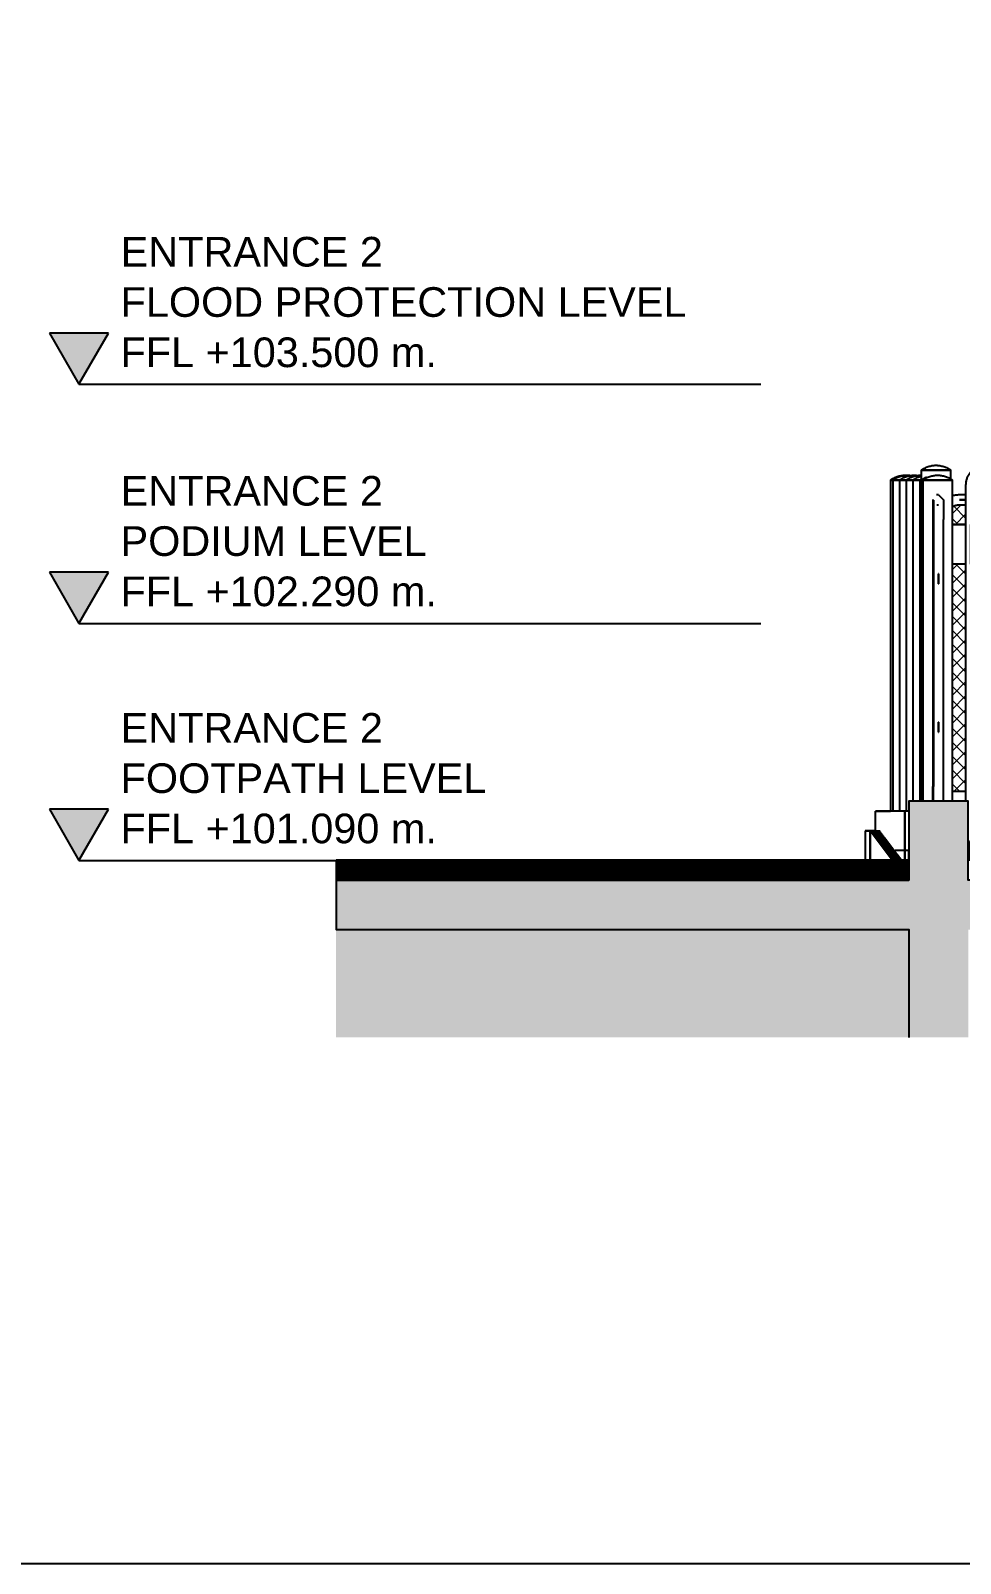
# Model space of a CAD drawing. Header units: millimetres. Extents: x -4391136 to -1798569, y -886572 to -291056.
# Drawn here: x -2413567 to -2408862, y -398298 to -390540 of the extents above; entities that cross this region are included whole.
import ezdxf

# ---------------------------------------------------------------- set-up
doc = ezdxf.new("R2010")
doc.units = ezdxf.units.MM
doc.set_wipeout_variables(frame=1)
for name, color, linetype in [('000 - 0_SYM_DWG_GRIDLINE_MAIN_COLOR_251', 7, 'Continuous'), ('000 - 0_SYM_DWG_LEVEL_MAIN_COLOR_2', 7, 'Continuous'), ('000 - 0_SYM_DWG_LEVEL_TEXT', 7, 'Continuous'), ('000 - CONCRETE_COL_CUT_COLOR_3', 7, 'Continuous'), ('000 - CONCRETE_COL_CUT_COLOR_5', 7, 'Continuous'), ('000 - CONCRETE_COL_HATCH_', 7, 'Continuous'), ('000 - CONCRETE_COL_WIPEOUT_', 7, 'Continuous'), ('000 - CONCRETE_EX_BUILDING_MAIN_COLOR_1', 7, 'Continuous'), ('_PP-Dim', 7, 'Continuous')]:
    doc.layers.add(name, color=color, linetype=linetype)
doc.styles.add('Arial_1', font='arial.ttf', dxfattribs={"height": 2000})

# ---------------------------------------------------------------- blocks, each defined once
blk = doc.blocks.new('*U2159')
at = {"layer": '000 - 0_SYM_DWG_LEVEL_MAIN_COLOR_2'}
blk.add_hatch(color=7, dxfattribs=at).paths.add_polyline_path([(-116.01, 5.18), (-119, 0), (-121.99, 5.18)])
at = {"color": 7}
blk.add_point((0, 0), dxfattribs=at)
at = {"layer": '000 - 0_SYM_DWG_GRIDLINE_MAIN_COLOR_251', "color": 7}
blk.add_lwpolyline([(-119, 0), (-59, 0), (-54.5, 0), (-50, 0)], dxfattribs=at)
at = {"layer": '000 - 0_SYM_DWG_LEVEL_MAIN_COLOR_2', "color": 7, "lineweight": 25}
for p, q in [((-116.01, 5.18), (-121.99, 5.18)), ((-121.99, 5.18), (-119, 0)), ((-119, 0), (-116.01, 5.18))]:
    blk.add_line(p, q, dxfattribs=at)
at = {"layer": '000 - 0_SYM_DWG_LEVEL_TEXT', "color": 7, "style": 'Arial_1'}
for tag, p in [('LV_NAME_1', (-114.78, 11.92)), ('LV_NAME_2', (-114.79, 6.83)), ('LV_NAME_3', (-114.8, 1.74))]:
    blk.add_attdef(tag, p, '', height=3, dxfattribs=at)
blk = doc.blocks.new('*U2158')
at = {"layer": '000 - 0_SYM_DWG_LEVEL_MAIN_COLOR_2'}
blk.add_hatch(color=7, dxfattribs=at).paths.add_polyline_path([(-116.01, 5.18), (-119, 0), (-121.99, 5.18)])
at = {"color": 7}
blk.add_point((0, 0), dxfattribs=at)
at = {"layer": '000 - 0_SYM_DWG_GRIDLINE_MAIN_COLOR_251', "color": 7}
blk.add_lwpolyline([(-119, 0), (-59, 0), (-54.5, 0), (-50, 0)], dxfattribs=at)
at = {"layer": '000 - 0_SYM_DWG_LEVEL_MAIN_COLOR_2', "color": 7, "lineweight": 25}
for p, q in [((-116.01, 5.18), (-121.99, 5.18)), ((-121.99, 5.18), (-119, 0)), ((-119, 0), (-116.01, 5.18))]:
    blk.add_line(p, q, dxfattribs=at)
at = {"layer": '000 - 0_SYM_DWG_LEVEL_TEXT', "color": 7, "style": 'Arial_1'}
for tag, p in [('LV_NAME_1', (-114.78, 11.92)), ('LV_NAME_2', (-114.79, 6.83)), ('LV_NAME_3', (-114.8, 1.74))]:
    blk.add_attdef(tag, p, '', height=3, dxfattribs=at)
blk = doc.blocks.new('W-1-PP17-ENT2_REV00_20260527-083622_ELEVATION_3_DIMS')
at = {"color": 7, "xscale": 50, "yscale": 50, "zscale": 50}
for name, p, values in [('*U2159', (0, 103500), {'LV_NAME_1': 'ENTRANCE 2', 'LV_NAME_2': 'FLOOD PROTECTION LEVEL', 'LV_NAME_3': 'FFL +103.500 m.'}), ('*U2158', (0, 102290), {'LV_NAME_1': 'ENTRANCE 2', 'LV_NAME_2': 'PODIUM LEVEL', 'LV_NAME_3': 'FFL +102.290 m.'}), ('*U2159', (0, 101090), {'LV_NAME_1': 'ENTRANCE 2', 'LV_NAME_2': 'FOOTPATH LEVEL', 'LV_NAME_3': 'FFL +101.090 m.'})]:
    blk.add_blockref(name, p, dxfattribs=at).add_auto_attribs(values)
blk = doc.blocks.new('DPA_CP_Fence Type D - Fence Post Left w MRTA Logo-V78-ENTRANCE 2 - ENLARGE ELEVATION 3')
at = {"layer": '000 - CONCRETE_EX_BUILDING_MAIN_COLOR_1', "lineweight": 9}
h = blk.add_hatch(dxfattribs=at)
h.set_pattern_fill('FP_8', style=0, pattern_type=2)
h.set_pattern_definition([(45, (-2739911.39, 101340), (-35.3553, 35.3553), []), (135, (-2739911.39, 101340), (-35.3553, -35.3553), [])])
h.paths.add_polyline_path([(-2740112.8, 101389.9), (-2740092.7, 101389.9), (-2740092.7, 101990), (-2740042.7, 101990), (-2740042.7, 102290), (-2740142.8, 102290), (-2740142.8, 102890.1), (-2740180.3, 102890.1), (-2740180.3, 101389.9)])
h.paths.add_polyline_path([(-2741650.1, 101440), (-2741605.3, 101440), (-2741605.3, 102590), (-2741671.8, 102590), (-2741671.8, 101440)])
h.paths.add_polyline_path([(-2740405.3, 101440), (-2740330.3, 101440), (-2740330.3, 102590), (-2740405.3, 102590), (-2740405.3, 101480.7)])
h.paths.add_polyline_path([(-2741671.8, 102790), (-2741605.3, 102790), (-2741605.3, 102890.1), (-2741636.4, 102890.1), (-2741658.3, 102886.6), (-2741671.8, 102880.9), (-2741671.8, 102813.1)])
h.paths.add_polyline_path([(-2740330.3, 102790), (-2740330.3, 102890.1), (-2740405.3, 102890.1), (-2740405.3, 102790)])
at = {"layer": '000 - CONCRETE_EX_BUILDING_MAIN_COLOR_1', "color": 7}
for p, q in [((-2741605.3, 102940), (-2741636.4, 102940)), ((-2741636.4, 102915), (-2741605.3, 102915)), ((-2741605.3, 102915), (-2741636.4, 102915)), ((-2741636.4, 102890), (-2741605.3, 102890)), ((-2740330.3, 102940), (-2740405.4, 102940)), ((-2740405.4, 102915), (-2740330.3, 102915)), ((-2740330.3, 102915), (-2740405.4, 102915)), ((-2740405.4, 102890), (-2740330.3, 102890)), ((-2740142.8, 102940), (-2740180.3, 102940)), ((-2740180.3, 102915), (-2740142.8, 102915)), ((-2740142.8, 102915), (-2740180.3, 102915)), ((-2740180.3, 102890), (-2740142.8, 102890)), ((-2740092.7, 101390), (-2740180.3, 101390)), ((-2740092.7, 101365), (-2740180.3, 101365)), ((-2740180.3, 101365), (-2740092.7, 101365)), ((-2740180.3, 101340), (-2740082.7, 101340))]:
    blk.add_line(p, q, dxfattribs=at)
at = {"layer": '000 - CONCRETE_EX_BUILDING_MAIN_COLOR_1', "color": 7, "flags": 128}
for points in [[(-2741636.4, 102940), (-2741641.4, 102939.9), (-2741646.4, 102939.6), (-2741651.4, 102939.1), (-2741656.3, 102938.4), (-2741661.2, 102937.5), (-2741666.1, 102936.4), (-2741670.9, 102935.1), (-2741671.8, 102934.9)], [(-2741671.7, 102881.1), (-2741669.1, 102882.5), (-2741666.3, 102883.8), (-2741663.6, 102884.9), (-2741660.7, 102885.9), (-2741657.9, 102886.9), (-2741655, 102887.7), (-2741652.1, 102888.3), (-2741649.1, 102888.9), (-2741646.2, 102889.4), (-2741643.2, 102889.7), (-2741640.2, 102889.9), (-2741637.2, 102890), (-2741636.4, 102890)]]:
    blk.add_lwpolyline(points, dxfattribs=at)
blk = doc.blocks.new('DPA_CP_Fence Type D - Fence Post Left w MRTA Logo-V82-ENTRANCE 2 - ENLARGE ELEVATION 3')
at = {"layer": '000 - CONCRETE_EX_BUILDING_MAIN_COLOR_1', "color": 7}
for p, q in [((-2741940.2, 103015), (-2741940.2, 101340)), ((-2741865.9, 103015), (-2741940.2, 103015)), ((-2741940.2, 103015), (-2741864.6, 103015)), ((-2741829.7, 103015), (-2741865.9, 103015)), ((-2741864.6, 103015), (-2741829.7, 103015))]:
    blk.add_line(p, q, dxfattribs=at)
at = {"layer": '000 - CONCRETE_EX_BUILDING_MAIN_COLOR_1', "color": 7, "flags": 128}
for points in [[(-2741940.2, 103015), (-2741936.2, 103017.9), (-2741932, 103020.7), (-2741927.7, 103023.3), (-2741923.3, 103025.7), (-2741918.9, 103027.9), (-2741914.3, 103030), (-2741909.7, 103031.8), (-2741905, 103033.5), (-2741900.2, 103035), (-2741895.4, 103036.3), (-2741890.5, 103037.4), (-2741885.6, 103038.3), (-2741880.6, 103039), (-2741875.6, 103039.6), (-2741870.7, 103039.9), (-2741865.7, 103040), (-2741865.2, 103040)], [(-2741865.2, 103040), (-2741860.2, 103039.9), (-2741855.2, 103039.6), (-2741850.3, 103039.1), (-2741847.8, 103038.8)]]:
    blk.add_lwpolyline(points, dxfattribs=at)
blk = doc.blocks.new('DPA_CP_Fence Type D - Fence Post Left w MRTA Logo-V83-ENTRANCE 2 - ENLARGE ELEVATION 3')
at = {"layer": '000 - CONCRETE_EX_BUILDING_MAIN_COLOR_1', "color": 7}
for p, q in [((-2741974.4, 103015), (-2741974.4, 101340)), ((-2741900, 103015), (-2741974.4, 103015)), ((-2741974.4, 103015), (-2741898.8, 103015)), ((-2741830.4, 103015), (-2741900, 103015)), ((-2741898.8, 103015), (-2741830.2, 103015))]:
    blk.add_line(p, q, dxfattribs=at)
at = {"layer": '000 - CONCRETE_EX_BUILDING_MAIN_COLOR_1', "color": 7, "flags": 128}
for points in [[(-2741974.4, 103015), (-2741970.3, 103017.9), (-2741966.2, 103020.7), (-2741961.9, 103023.3), (-2741957.5, 103025.7), (-2741953, 103027.9), (-2741948.5, 103030), (-2741943.8, 103031.8), (-2741939.1, 103033.5), (-2741934.4, 103035), (-2741929.5, 103036.3), (-2741924.7, 103037.4), (-2741919.8, 103038.3), (-2741914.8, 103039), (-2741909.8, 103039.6), (-2741904.8, 103039.9), (-2741899.8, 103040), (-2741899.4, 103040)], [(-2741899.4, 103040), (-2741894.4, 103039.9), (-2741889.4, 103039.6), (-2741884.4, 103039.1), (-2741882, 103038.8)]]:
    blk.add_lwpolyline(points, dxfattribs=at)
blk = doc.blocks.new('DPA_CP_Fence Type D - Fence Post Left w MRTA Logo-V84-ENTRANCE 2 - ENLARGE ELEVATION 3')
at = {"layer": '000 - CONCRETE_EX_BUILDING_MAIN_COLOR_1', "color": 7}
for p, q in [((-2741831, 103040), (-2741830.3, 103040)), ((-2741906, 103015), (-2741906, 101340)), ((-2741831.7, 103015), (-2741906, 103015)), ((-2741906, 103015), (-2741830.4, 103015)), ((-2741830.2, 103015), (-2741831.7, 103015))]:
    blk.add_line(p, q, dxfattribs=at)
at = {"layer": '000 - CONCRETE_EX_BUILDING_MAIN_COLOR_1', "color": 7, "flags": 128}
blk.add_lwpolyline([(-2741906, 103015), (-2741902, 103017.9), (-2741897.8, 103020.7), (-2741893.5, 103023.3), (-2741889.2, 103025.7), (-2741884.7, 103027.9), (-2741880.1, 103030), (-2741875.5, 103031.8), (-2741870.8, 103033.5), (-2741866, 103035), (-2741861.2, 103036.3), (-2741856.3, 103037.4), (-2741851.4, 103038.3), (-2741846.4, 103039), (-2741841.5, 103039.6), (-2741836.5, 103039.9), (-2741831.5, 103040), (-2741831, 103040)], dxfattribs=at)
blk = doc.blocks.new('DPA_CP_Fence Type D - Fence Post Left w MRTA Logo-V85-ENTRANCE 2 - ENLARGE ELEVATION 3')
at = {"layer": '000 - CONCRETE_EX_BUILDING_MAIN_COLOR_1', "color": 7}
for p, q in [((-2741871.9, 103015), (-2741871.9, 101390)), ((-2741850.7, 103015), (-2741871.9, 103015)), ((-2741871.9, 103015), (-2741830.8, 103015)), ((-2741830.7, 103015), (-2741850.3, 103015))]:
    blk.add_line(p, q, dxfattribs=at)
at = {"layer": '000 - CONCRETE_EX_BUILDING_MAIN_COLOR_1', "color": 7, "flags": 128}
blk.add_lwpolyline([(-2741871.9, 103015), (-2741867.8, 103017.9), (-2741863.6, 103020.7), (-2741859.4, 103023.3), (-2741855, 103025.7), (-2741850.5, 103027.9), (-2741845.9, 103030), (-2741841.3, 103031.8), (-2741836.6, 103033.5), (-2741831.8, 103035), (-2741830.3, 103035.4)], dxfattribs=at)
blk = doc.blocks.new('Rectangular Mullion - Mullion_Beam 300x400-V86-ENTRANCE 2 - ENLARGE ELEVATION 3')
at = {"layer": '000 - CONCRETE_EX_BUILDING_MAIN_COLOR_1', "color": 7}
blk.add_line((-2741981, 101340), (-2742015.2, 101340), dxfattribs=at)
blk = doc.blocks.new('Rectangular Mullion - Mullion_Beam 300x400-30280788-ENTRANCE 2 - ENLARGE ELEVATION 3')
at = {"layer": '000 - CONCRETE_EX_BUILDING_MAIN_COLOR_1', "color": 7}
for p, q in [((-2741912.7, 101340), (-2741946.9, 101340)), ((-2741912.7, 101090), (-2741912.7, 101340))]:
    blk.add_line(p, q, dxfattribs=at)
blk = doc.blocks.new('DPA_CP_Fence Type D - Fence Post Left w MRTA Logo-30274986-ENTRANCE 2 - ENLARGE ELEVATION 3')
at = {"layer": '000 - CONCRETE_EX_BUILDING_MAIN_COLOR_1', "color": 7}
for p, q in [((-2741837.7, 103015), (-2741837.7, 101390)), ((-2741830.8, 103015), (-2741837.7, 103015)), ((-2741837.7, 103015), (-2741830.7, 103015))]:
    blk.add_line(p, q, dxfattribs=at)
at = {"layer": '000 - CONCRETE_EX_BUILDING_MAIN_COLOR_1', "color": 7, "flags": 128}
blk.add_lwpolyline([(-2741837.7, 103015), (-2741833.6, 103017.9), (-2741830.3, 103020.1)], dxfattribs=at)
blk = doc.blocks.new('DPA_CP_Fence Type D - Fence Post Left w MRTA Logo-V95-ENTRANCE 2 - ENLARGE ELEVATION 3')
at = {"layer": '000 - CONCRETE_EX_BUILDING_MAIN_COLOR_1', "color": 7}
for p, q in [((-2741830.9, 103015), (-2741830.9, 101390)), ((-2741830.8, 103015), (-2741830.9, 103015)), ((-2741830.9, 103015), (-2741755.7, 103015)), ((-2741755.3, 103015), (-2741727, 103015)), ((-2741747.4, 102940), (-2741753.5, 102940)), ((-2741750.4, 102890), (-2741747.4, 102890)), ((-2741747.4, 101390), (-2741750.4, 101390))]:
    blk.add_line(p, q, dxfattribs=at)
at = {"layer": '000 - CONCRETE_EX_BUILDING_MAIN_COLOR_1', "color": 7, "flags": 128}
blk.add_lwpolyline([(-2741830.9, 103015), (-2741826.8, 103017.9), (-2741822.6, 103020.7), (-2741818.4, 103023.3), (-2741814, 103025.7), (-2741809.5, 103027.9), (-2741804.9, 103030), (-2741803.3, 103030.6)], dxfattribs=at)
blk = doc.blocks.new('DPA_CP_Fence Type D - Fence Post Left w MRTA Logo-30280739-ENTRANCE 2 - ENLARGE ELEVATION 3')
at = {"layer": '000 - CONCRETE_EX_BUILDING_MAIN_COLOR_1', "color": 7}
for p, q in [((-2741821.8, 103015), (-2741821.8, 101390)), ((-2741747, 103015), (-2741821.8, 103015)), ((-2741821.8, 103015), (-2741746.6, 103015)), ((-2741671.8, 103015), (-2741747, 103015)), ((-2741746.6, 103015), (-2741671.8, 103015)), ((-2741671.8, 101390), (-2741671.8, 103015)), ((-2741743.2, 102940), (-2741746.2, 102940)), ((-2741746.2, 102890), (-2741743.2, 102890)), ((-2741771.4, 102815), (-2741771.4, 101465)), ((-2741768, 102815), (-2741768, 101465)), ((-2741718, 101465), (-2741718, 102815)), ((-2741743.2, 102540), (-2741743.6, 102540)), ((-2741743.6, 102490), (-2741743.2, 102490)), ((-2741743.2, 102490), (-2741743.2, 102540)), ((-2741743.2, 102540), (-2741742, 102540)), ((-2741742, 102490), (-2741743.2, 102490)), ((-2741742, 102540), (-2741742, 102490)), ((-2741743.2, 101790), (-2741743.6, 101790)), ((-2741743.2, 101740), (-2741743.2, 101790)), ((-2741743.2, 101790), (-2741742, 101790)), ((-2741742, 101790), (-2741742, 101740)), ((-2741743.6, 101740), (-2741743.2, 101740)), ((-2741742, 101740), (-2741743.2, 101740)), ((-2741743.2, 101390), (-2741746.2, 101390))]:
    blk.add_line(p, q, dxfattribs=at)
at = {"layer": '000 - CONCRETE_EX_BUILDING_MAIN_COLOR_1', "color": 7, "flags": 128}
for points in [[(-2741821.8, 103015), (-2741817.7, 103017.9), (-2741813.6, 103020.7), (-2741809.3, 103023.3), (-2741804.9, 103025.7), (-2741800.4, 103027.9), (-2741795.9, 103030), (-2741791.2, 103031.8), (-2741786.5, 103033.5), (-2741781.8, 103035), (-2741776.9, 103036.3), (-2741772, 103037.4), (-2741767.1, 103038.3), (-2741762.2, 103039), (-2741757.2, 103039.6), (-2741752.2, 103039.9), (-2741747.2, 103040), (-2741746.8, 103040)], [(-2741746.8, 103040), (-2741741.8, 103039.9), (-2741736.8, 103039.6), (-2741731.8, 103039.1), (-2741726.9, 103038.4), (-2741722, 103037.5), (-2741717.1, 103036.4), (-2741712.2, 103035.1), (-2741707.5, 103033.7), (-2741702.8, 103032), (-2741698.1, 103030.1), (-2741693.5, 103028.1), (-2741689.1, 103025.9), (-2741684.7, 103023.5), (-2741680.4, 103020.9), (-2741676.2, 103018.2), (-2741672.1, 103015.3), (-2741671.8, 103015)], [(-2741771.1, 102916.3), (-2741771.2, 102915.4), (-2741771.2, 102914.8), (-2741771.2, 102914.1), (-2741771.2, 102913.3), (-2741771.2, 102912.4), (-2741771.2, 102911.3), (-2741771.2, 102910.1), (-2741771.2, 102908.7), (-2741771.3, 102907.2), (-2741771.3, 102905.6), (-2741771.3, 102903.8), (-2741771.3, 102901.9), (-2741771.3, 102899.8), (-2741771.3, 102897.6), (-2741771.3, 102895.3), (-2741771.3, 102892.8), (-2741771.3, 102890.2), (-2741771.3, 102887.5), (-2741771.3, 102884.7), (-2741771.3, 102881.8), (-2741771.3, 102878.8), (-2741771.3, 102875.6), (-2741771.3, 102872.4), (-2741771.4, 102869.1), (-2741771.4, 102865.7), (-2741771.4, 102862.2), (-2741771.4, 102858.6), (-2741771.4, 102855), (-2741771.4, 102851.3), (-2741771.4, 102847.5), (-2741771.4, 102843.7), (-2741771.4, 102839.8), (-2741771.4, 102835.9), (-2741771.4, 102832), (-2741771.4, 102828), (-2741771.4, 102824.1), (-2741771.4, 102820.1), (-2741771.4, 102816.1), (-2741771.4, 102815)], [(-2741768.2, 102914), (-2741768.2, 102913.8), (-2741768.2, 102913.3), (-2741768.2, 102912.7), (-2741768.2, 102911.8), (-2741768.2, 102910.8), (-2741768.2, 102909.7), (-2741768.2, 102908.3), (-2741768.1, 102906.9), (-2741768.1, 102905.2), (-2741768.1, 102903.5), (-2741768.1, 102901.5), (-2741768.1, 102899.5), (-2741768.1, 102897.3), (-2741768.1, 102895), (-2741768.1, 102892.5), (-2741768.1, 102889.9), (-2741768.1, 102887.2), (-2741768.1, 102884.4), (-2741768.1, 102881.5), (-2741768.1, 102878.4), (-2741768.1, 102875.3), (-2741768, 102872.1), (-2741768, 102868.8), (-2741768, 102865.3), (-2741768, 102861.8), (-2741768, 102858.3), (-2741768, 102854.6), (-2741768, 102850.9), (-2741768, 102847.2), (-2741768, 102843.4), (-2741768, 102839.5), (-2741768, 102835.6), (-2741768, 102831.7), (-2741768, 102827.8), (-2741768, 102823.8), (-2741768, 102819.8), (-2741768, 102815.8), (-2741768, 102815)], [(-2741743.2, 102940), (-2741718.3, 102916.3), (-2741718.2, 102915.4), (-2741718.2, 102914.8), (-2741718.2, 102914.1), (-2741718.2, 102913.3), (-2741718.2, 102912.4), (-2741718.2, 102911.3), (-2741718.2, 102910.1), (-2741718.2, 102908.7), (-2741718.1, 102907.2), (-2741718.1, 102905.6), (-2741718.1, 102903.8), (-2741718.1, 102901.9), (-2741718.1, 102899.8), (-2741718.1, 102897.6), (-2741718.1, 102895.3), (-2741718.1, 102892.8), (-2741718.1, 102890.2), (-2741718.1, 102887.5), (-2741718.1, 102884.7), (-2741718.1, 102881.8), (-2741718.1, 102878.8), (-2741718.1, 102875.6), (-2741718, 102872.4), (-2741718, 102869.1), (-2741718, 102865.7), (-2741718, 102862.2), (-2741718, 102858.6), (-2741718, 102855), (-2741718, 102851.3), (-2741718, 102847.5), (-2741718, 102843.7), (-2741718, 102839.8), (-2741718, 102835.9), (-2741718, 102832), (-2741718, 102828), (-2741718, 102824.1), (-2741718, 102820.1), (-2741718, 102816.1), (-2741718, 102815)], [(-2741771.3, 101390), (-2741771.3, 101392.5), (-2741771.3, 101395.3), (-2741771.3, 101398.2), (-2741771.3, 101401.2), (-2741771.3, 101404.4), (-2741771.3, 101407.6), (-2741771.4, 101410.9), (-2741771.4, 101414.3), (-2741771.4, 101417.8), (-2741771.4, 101421.4), (-2741771.4, 101425), (-2741771.4, 101428.7), (-2741771.4, 101432.5), (-2741771.4, 101436.3), (-2741771.4, 101440.2), (-2741771.4, 101444.1), (-2741771.4, 101448), (-2741771.4, 101452), (-2741771.4, 101455.9), (-2741771.4, 101459.9), (-2741771.4, 101463.9), (-2741771.4, 101465)], [(-2741768.1, 101390.1), (-2741768.1, 101392.8), (-2741768.1, 101395.6), (-2741768.1, 101398.5), (-2741768.1, 101401.6), (-2741768.1, 101404.7), (-2741768, 101407.9), (-2741768, 101411.2), (-2741768, 101414.7), (-2741768, 101418.2), (-2741768, 101421.7), (-2741768, 101425.4), (-2741768, 101429.1), (-2741768, 101432.8), (-2741768, 101436.6), (-2741768, 101440.5), (-2741768, 101444.4), (-2741768, 101448.3), (-2741768, 101452.2), (-2741768, 101456.2), (-2741768, 101460.2), (-2741768, 101464.2), (-2741768, 101465)], [(-2741718.1, 101390), (-2741718.1, 101392.5), (-2741718.1, 101395.3), (-2741718.1, 101398.2), (-2741718.1, 101401.2), (-2741718.1, 101404.4), (-2741718, 101407.6), (-2741718, 101410.9), (-2741718, 101414.3), (-2741718, 101417.8), (-2741718, 101421.4), (-2741718, 101425), (-2741718, 101428.7), (-2741718, 101432.5), (-2741718, 101436.3), (-2741718, 101440.2), (-2741718, 101444.1), (-2741718, 101448), (-2741718, 101452), (-2741718, 101455.9), (-2741718, 101459.9), (-2741718, 101463.9), (-2741718, 101465)]]:
    blk.add_lwpolyline(points, dxfattribs=at)
blk = doc.blocks.new('Rectangular Mullion - Mullion_Beam 300x400-30280789-ENTRANCE 2 - ENLARGE ELEVATION 3')
at = {"layer": '000 - CONCRETE_EX_BUILDING_MAIN_COLOR_1', "color": 7}
for p, q in [((-2741912.7, 101340), (-2741912.7, 101090)), ((-2741905.9, 101340), (-2741912.7, 101340))]:
    blk.add_line(p, q, dxfattribs=at)
blk = doc.blocks.new('Rectangular Mullion - Mullion_Beam 300x400-V96-ENTRANCE 2 - ENLARGE ELEVATION 3')
at = {"layer": '000 - CONCRETE_EX_BUILDING_MAIN_COLOR_1', "color": 7}
blk.add_line((-2741896.8, 101340), (-2741905.9, 101340), dxfattribs=at)
blk = doc.blocks.new('Rectangular Mullion - Mullion_Beam 300x400-30280737-ENTRANCE 2 - ENLARGE ELEVATION 3')
at = {"layer": '000 - CONCRETE_EX_BUILDING_MAIN_COLOR_1', "color": 7}
for p, q in [((-2741892.6, 101340), (-2741896.8, 101340)), ((-2741892.6, 101340), (-2741892.6, 101090)), ((-2741592.6, 101090), (-2741592.6, 101340))]:
    blk.add_line(p, q, dxfattribs=at)
blk = doc.blocks.new('DR-SG-SW-Wire Screen_Fence - D50-1200x2000 mm-34133114-ENTRANCE 2 - ENLARGE ELEVATION 3')
at = {"layer": '000 - CONCRETE_EX_BUILDING_MAIN_COLOR_1', "lineweight": 9}
h = blk.add_hatch(dxfattribs=at)
h.set_pattern_fill('FP_18', style=0, pattern_type=2)
h.set_pattern_definition([(135, (-2738690.08, 102289.86), (70.7107, 70.7107), []), (45, (-2738690.08, 102289.86), (70.7107, -70.7107), [])])
h.paths.add_polyline_path([(-2741382.8, 101184.7), (-2740505.3, 101184.7), (-2740490.4, 101187), (-2740476.7, 101193), (-2740465.3, 101202.6), (-2740456.2, 101215.3), (-2740451.7, 101228.6), (-2740450.1, 101241.7), (-2740450.5, 102992.8), (-2740452.3, 103001.4), (-2740453.8, 103004.9), (-2740469.6, 103025.6), (-2740490.3, 103041.5), (-2740496.5, 103044), (-2740507, 103045.3), (-2741507.5, 103044.9), (-2741516.8, 103042.9), (-2741520.6, 103041.3), (-2741541.1, 103025.6), (-2741556.9, 103004.9), (-2741559.3, 102999.1), (-2741560.6, 102987.1), (-2741560.6, 101240), (-2741558.3, 101225.1), (-2741552.4, 101211.4), (-2741542.7, 101199.9), (-2741530, 101190.9), (-2741516.4, 101186.3), (-2741503.7, 101184.7), (-2741449.6, 101184.7)])
at = {"layer": '000 - CONCRETE_EX_BUILDING_MAIN_COLOR_1', "color": 7}
for p, q in [((-2741830.3, 103065), (-2741830.3, 101390)), ((-2741830.3, 103065), (-2741680.3, 103065)), ((-2741784, 103065), (-2741830.3, 103065)), ((-2741680.3, 103065), (-2741783.8, 103065)), ((-2741680.3, 103020.1), (-2741680.3, 103065)), ((-2740468.5, 103030.4), (-2741560.6, 102080.8)), ((-2740505.3, 103090), (-2741505.3, 103090)), ((-2741505.3, 103040), (-2740505.3, 103040)), ((-2740330.3, 103065), (-2740330.3, 101090)), ((-2740330.3, 103065), (-2740180.3, 103065)), ((-2740180.3, 103065), (-2740330.3, 103065)), ((-2740180.3, 101090), (-2740180.3, 103065)), ((-2741605.3, 102990), (-2741605.3, 101390)), ((-2741555.3, 101240), (-2741555.3, 102990)), ((-2740455.3, 102990), (-2740455.3, 101240)), ((-2740405.3, 101240), (-2740405.3, 102990)), ((-2741671.8, 102790), (-2741605.3, 102790)), ((-2741605.3, 102790), (-2741671.8, 102790)), ((-2741580.3, 102790), (-2741580.3, 102590)), ((-2741580.3, 102790), (-2741580.3, 102590)), ((-2740430.3, 102590), (-2740430.3, 102790)), ((-2740430.3, 102590), (-2740430.3, 102790)), ((-2740405.4, 102790), (-2740330.3, 102790)), ((-2740330.3, 102790), (-2740405.4, 102790)), ((-2741605.3, 102590), (-2741671.8, 102590)), ((-2741605.3, 102590), (-2741671.8, 102590)), ((-2740330.3, 102590), (-2740405.3, 102590)), ((-2740330.3, 102590), (-2740405.3, 102590)), ((-2741560.6, 102063.9), (-2740549.5, 101184.7)), ((-2741671.8, 101440), (-2741605.3, 101440)), ((-2741671.8, 101440), (-2741605.3, 101440)), ((-2740405.3, 101440), (-2740330.3, 101440)), ((-2740405.3, 101440), (-2740330.3, 101440)), ((-2740330.3, 101240), (-2740405.3, 101240)), ((-2740330.3, 101240), (-2740405.3, 101240)), ((-2740505.3, 101190), (-2741505.3, 101190)), ((-2741505.3, 101140), (-2740505.3, 101140)), ((-2740504.1, 101145.3), (-2740440.5, 101090)), ((-2740498.9, 101140.8), (-2740440.5, 101090))]:
    blk.add_line(p, q, dxfattribs=at)
at = {"layer": '000 - CONCRETE_EX_BUILDING_MAIN_COLOR_1', "color": 7, "flags": 128}
for points in [[(-2741830.3, 103065), (-2741826.3, 103067.9), (-2741822.1, 103070.7), (-2741817.8, 103073.3), (-2741813.5, 103075.7), (-2741809, 103077.9), (-2741804.4, 103080), (-2741799.8, 103081.8), (-2741795.1, 103083.5), (-2741790.3, 103085), (-2741785.5, 103086.3), (-2741780.6, 103087.4), (-2741775.7, 103088.3), (-2741770.7, 103089), (-2741765.8, 103089.6), (-2741760.8, 103089.9), (-2741755.8, 103090), (-2741755.3, 103090)], [(-2741755.3, 103090), (-2741750.3, 103089.9), (-2741745.4, 103089.6), (-2741740.4, 103089.1), (-2741735.4, 103088.4), (-2741730.5, 103087.5), (-2741725.6, 103086.4), (-2741720.8, 103085.1), (-2741716, 103083.7), (-2741711.3, 103082), (-2741706.7, 103080.1), (-2741702.1, 103078.1), (-2741697.6, 103075.9), (-2741693.2, 103073.5), (-2741688.9, 103070.9), (-2741684.8, 103068.2), (-2741680.7, 103065.3), (-2741680.3, 103065)], [(-2741505.3, 103090), (-2741509.3, 103089.9), (-2741513.3, 103089.7), (-2741517.3, 103089.3), (-2741521.3, 103088.7), (-2741525.2, 103088), (-2741529.1, 103087.1), (-2741533, 103086.1), (-2741536.8, 103084.9), (-2741540.6, 103083.6), (-2741544.3, 103082.1), (-2741547.9, 103080.5), (-2741551.5, 103078.7), (-2741555, 103076.8), (-2741558.5, 103074.7), (-2741561.8, 103072.5), (-2741565.1, 103070.2), (-2741568.2, 103067.8), (-2741571.3, 103065.2), (-2741574.2, 103062.5), (-2741577.1, 103059.7), (-2741579.8, 103056.7), (-2741582.4, 103053.7), (-2741584.9, 103050.6), (-2741587.3, 103047.4), (-2741589.5, 103044), (-2741591.6, 103040.6), (-2741593.5, 103037.1), (-2741595.4, 103033.6), (-2741597, 103029.9), (-2741598.6, 103026.2), (-2741599.9, 103022.5), (-2741601.1, 103018.7), (-2741602.2, 103014.8), (-2741603.1, 103010.9), (-2741603.9, 103007), (-2741604.5, 103003), (-2741604.9, 102999.1), (-2741605.2, 102995.1), (-2741605.3, 102991.1), (-2741605.3, 102990)], [(-2741555.3, 102990), (-2741555.3, 102992), (-2741555.2, 102994), (-2741555, 102996), (-2741554.7, 102998), (-2741554.4, 102999.9), (-2741553.9, 103001.9), (-2741553.4, 103003.8), (-2741552.8, 103005.7), (-2741552.1, 103007.6), (-2741551.4, 103009.5), (-2741550.6, 103011.3), (-2741549.7, 103013.1), (-2741548.7, 103014.8), (-2741547.7, 103016.6), (-2741546.6, 103018.2), (-2741545.5, 103019.9), (-2741544.2, 103021.4), (-2741542.9, 103023), (-2741541.6, 103024.4), (-2741540.2, 103025.9), (-2741538.7, 103027.2), (-2741537.2, 103028.5), (-2741535.6, 103029.8), (-2741534, 103031), (-2741532.4, 103032.1), (-2741530.7, 103033.1), (-2741528.9, 103034.1), (-2741527.1, 103035), (-2741525.3, 103035.8), (-2741523.5, 103036.6), (-2741521.6, 103037.3), (-2741519.7, 103037.9), (-2741517.8, 103038.4), (-2741515.8, 103038.9), (-2741513.8, 103039.3), (-2741511.9, 103039.6), (-2741509.9, 103039.8), (-2741507.9, 103039.9), (-2741505.9, 103040), (-2741505.3, 103040)], [(-2740405.3, 102990), (-2740405.4, 102994), (-2740405.7, 102998), (-2740406.1, 103002), (-2740406.6, 103005.9), (-2740407.3, 103009.9), (-2740408.2, 103013.8), (-2740409.2, 103017.6), (-2740410.4, 103021.5), (-2740411.8, 103025.2), (-2740413.2, 103028.9), (-2740414.9, 103032.6), (-2740416.6, 103036.2), (-2740418.6, 103039.7), (-2740420.6, 103043.1), (-2740422.8, 103046.5), (-2740425.1, 103049.7), (-2740427.6, 103052.9), (-2740430.2, 103055.9), (-2740432.9, 103058.9), (-2740435.7, 103061.7), (-2740438.6, 103064.5), (-2740441.6, 103067.1), (-2740444.8, 103069.6), (-2740448, 103071.9), (-2740451.3, 103074.1), (-2740454.7, 103076.2), (-2740458.2, 103078.2), (-2740461.8, 103080), (-2740465.4, 103081.7), (-2740469.1, 103083.2), (-2740472.9, 103084.6), (-2740476.7, 103085.8), (-2740480.5, 103086.9), (-2740484.4, 103087.8), (-2740488.4, 103088.5), (-2740492.3, 103089.1), (-2740496.3, 103089.6), (-2740500.3, 103089.9), (-2740504.3, 103090), (-2740505.3, 103090)], [(-2740505.3, 103040), (-2740503.3, 103040), (-2740501.4, 103039.8), (-2740499.4, 103039.6), (-2740497.4, 103039.4), (-2740495.4, 103039), (-2740493.5, 103038.6), (-2740491.5, 103038.1), (-2740489.6, 103037.5), (-2740487.7, 103036.8), (-2740485.9, 103036.1), (-2740484.1, 103035.2), (-2740482.3, 103034.3), (-2740480.5, 103033.4), (-2740478.8, 103032.4), (-2740477.1, 103031.3), (-2740475.5, 103030.1), (-2740473.9, 103028.9), (-2740472.4, 103027.6), (-2740470.9, 103026.2), (-2740469.5, 103024.8), (-2740468.1, 103023.4), (-2740466.8, 103021.9), (-2740465.6, 103020.3), (-2740464.4, 103018.7), (-2740463.3, 103017), (-2740462.2, 103015.3), (-2740461.2, 103013.6), (-2740460.3, 103011.8), (-2740459.5, 103010), (-2740458.7, 103008.1), (-2740458.1, 103006.2), (-2740457.4, 103004.3), (-2740456.9, 103002.4), (-2740456.5, 103000.5), (-2740456.1, 102998.5), (-2740455.8, 102996.5), (-2740455.6, 102994.5), (-2740455.4, 102992.5), (-2740455.4, 102990.5), (-2740455.3, 102990)], [(-2740330.3, 103065), (-2740326.3, 103067.9), (-2740322.1, 103070.7), (-2740317.8, 103073.3), (-2740313.5, 103075.7), (-2740309, 103077.9), (-2740304.4, 103080), (-2740299.8, 103081.8), (-2740295.1, 103083.5), (-2740290.3, 103085), (-2740285.5, 103086.3), (-2740280.6, 103087.4), (-2740275.7, 103088.3), (-2740270.7, 103089), (-2740265.8, 103089.6), (-2740260.8, 103089.9), (-2740255.8, 103090), (-2740255.3, 103090)], [(-2740255.3, 103090), (-2740250.3, 103089.9), (-2740245.4, 103089.6), (-2740240.4, 103089.1), (-2740235.4, 103088.4), (-2740230.5, 103087.5), (-2740225.6, 103086.4), (-2740220.8, 103085.1), (-2740216, 103083.7), (-2740211.3, 103082), (-2740206.7, 103080.1), (-2740202.1, 103078.1), (-2740197.6, 103075.9), (-2740193.2, 103073.5), (-2740188.9, 103070.9), (-2740184.8, 103068.2), (-2740180.7, 103065.3), (-2740180.3, 103065)], [(-2741505.3, 101190), (-2741507.3, 101190), (-2741509.3, 101190.2), (-2741511.3, 101190.4), (-2741513.3, 101190.6), (-2741515.3, 101191), (-2741517.2, 101191.4), (-2741519.2, 101191.9), (-2741521.1, 101192.5), (-2741523, 101193.2), (-2741524.8, 101193.9), (-2741526.6, 101194.8), (-2741528.4, 101195.7), (-2741530.2, 101196.6), (-2741531.9, 101197.6), (-2741533.6, 101198.7), (-2741535.2, 101199.9), (-2741536.8, 101201.1), (-2741538.3, 101202.4), (-2741539.8, 101203.8), (-2741541.2, 101205.2), (-2741542.6, 101206.6), (-2741543.9, 101208.1), (-2741545.1, 101209.7), (-2741546.3, 101211.3), (-2741547.4, 101213), (-2741548.5, 101214.7), (-2741549.4, 101216.4), (-2741550.4, 101218.2), (-2741551.2, 101220), (-2741551.9, 101221.9), (-2741552.6, 101223.8), (-2741553.2, 101225.7), (-2741553.8, 101227.6), (-2741554.2, 101229.5), (-2741554.6, 101231.5), (-2741554.9, 101233.5), (-2741555.1, 101235.5), (-2741555.3, 101237.5), (-2741555.3, 101239.5), (-2741555.3, 101240)], [(-2740455.3, 101240), (-2740455.4, 101238), (-2740455.5, 101236), (-2740455.7, 101234), (-2740456, 101232), (-2740456.3, 101230.1), (-2740456.8, 101228.1), (-2740457.3, 101226.2), (-2740457.9, 101224.3), (-2740458.6, 101222.4), (-2740459.3, 101220.5), (-2740460.1, 101218.7), (-2740461, 101216.9), (-2740462, 101215.2), (-2740463, 101213.4), (-2740464.1, 101211.8), (-2740465.2, 101210.1), (-2740466.5, 101208.6), (-2740467.8, 101207), (-2740469.1, 101205.6), (-2740470.5, 101204.1), (-2740472, 101202.8), (-2740473.5, 101201.5), (-2740475.1, 101200.2), (-2740476.7, 101199), (-2740478.3, 101197.9), (-2740480, 101196.9), (-2740481.8, 101195.9), (-2740483.6, 101195), (-2740485.4, 101194.2), (-2740487.2, 101193.4), (-2740489.1, 101192.7), (-2740491, 101192.1), (-2740492.9, 101191.6), (-2740494.9, 101191.1), (-2740496.8, 101190.7), (-2740498.8, 101190.4), (-2740500.8, 101190.2), (-2740502.8, 101190.1), (-2740504.8, 101190), (-2740505.3, 101190)], [(-2740505.3, 101140), (-2740501.3, 101140.1), (-2740497.4, 101140.3), (-2740493.4, 101140.7), (-2740489.4, 101141.3), (-2740485.5, 101142), (-2740481.6, 101142.9), (-2740477.7, 101143.9), (-2740473.9, 101145.1), (-2740470.1, 101146.4), (-2740466.4, 101147.9), (-2740462.8, 101149.5), (-2740459.2, 101151.3), (-2740455.7, 101153.2), (-2740452.2, 101155.3), (-2740448.9, 101157.5), (-2740445.6, 101159.8), (-2740442.5, 101162.2), (-2740439.4, 101164.8), (-2740436.5, 101167.5), (-2740433.6, 101170.3), (-2740430.9, 101173.3), (-2740428.3, 101176.3), (-2740425.8, 101179.4), (-2740423.4, 101182.6), (-2740421.2, 101186), (-2740419.1, 101189.4), (-2740417.2, 101192.9), (-2740415.3, 101196.4), (-2740413.7, 101200.1), (-2740412.1, 101203.8), (-2740410.8, 101207.5), (-2740409.5, 101211.3), (-2740408.5, 101215.2), (-2740407.6, 101219.1), (-2740406.8, 101223), (-2740406.2, 101227), (-2740405.8, 101230.9), (-2740405.5, 101234.9), (-2740405.4, 101238.9), (-2740405.3, 101240)], [(-2741592.6, 101191.2), (-2741592.1, 101190.3), (-2741590.1, 101186.9), (-2741587.9, 101183.5), (-2741585.6, 101180.3), (-2741583.1, 101177.1), (-2741580.5, 101174.1), (-2741577.8, 101171.1), (-2741575, 101168.3), (-2741572.1, 101165.5), (-2741569.1, 101162.9), (-2741565.9, 101160.4), (-2741562.7, 101158.1), (-2741559.4, 101155.9), (-2741556, 101153.8), (-2741552.5, 101151.8), (-2741548.9, 101150), (-2741545.3, 101148.3), (-2741541.6, 101146.8), (-2741537.8, 101145.4), (-2741534, 101144.2), (-2741530.2, 101143.1), (-2741526.3, 101142.2), (-2741522.3, 101141.5), (-2741518.4, 101140.9), (-2741514.4, 101140.4), (-2741510.4, 101140.1), (-2741506.4, 101140), (-2741505.3, 101140)]]:
    blk.add_lwpolyline(points, dxfattribs=at)
at = {"layer": '000 - CONCRETE_EX_BUILDING_MAIN_COLOR_1', "color": 7}
for centre, start, end in [((-2741470.3, 102954.9), 116.45739, 153.47351), ((-2741470.3, 102954.9), 135.80998, 143.19729), ((-2741470.3, 102954.9), 126.44235, 135), ((-2740540.3, 102954.9), 26.74436, 63.73857), ((-2740540.3, 102954.9), 45.59745, 53.36472), ((-2740540.3, 102954.9), 36.6981, 45)]:
    blk.add_arc(centre, 100, start, end, dxfattribs=at)
blk = doc.blocks.new('Rectangular Mullion - Mullion_Beam 300x400-30281498-ENTRANCE 2 - ENLARGE ELEVATION 3')
at = {"layer": '000 - CONCRETE_EX_BUILDING_MAIN_COLOR_1', "color": 7}
for p, q in [((-2742061.4, 101240), (-2742061.4, 101340)), ((-2742061.4, 101340), (-2741986.4, 101340)), ((-2742049.4, 101340), (-2742061.4, 101340))]:
    blk.add_line(p, q, dxfattribs=at)
blk = doc.blocks.new('DPA_CP_Fence Type D - Fence Post Left w MRTA Logo-30281499-ENTRANCE 2 - ENLARGE ELEVATION 3')
at = {"layer": '000 - CONCRETE_EX_BUILDING_MAIN_COLOR_1', "color": 7}
for p, q in [((-2741986.4, 103015), (-2741986.4, 101340)), ((-2741912, 103015), (-2741986.4, 103015)), ((-2741986.4, 103015), (-2741910.7, 103015)), ((-2741836.4, 103015), (-2741912, 103015)), ((-2741910.7, 103015), (-2741836.4, 103015))]:
    blk.add_line(p, q, dxfattribs=at)
at = {"layer": '000 - CONCRETE_EX_BUILDING_MAIN_COLOR_1', "color": 7, "flags": 128}
for points in [[(-2741986.4, 103015), (-2741982.3, 103017.9), (-2741978.1, 103020.7), (-2741973.9, 103023.3), (-2741969.5, 103025.7), (-2741965, 103027.9), (-2741960.4, 103030), (-2741955.8, 103031.8), (-2741951.1, 103033.5), (-2741946.3, 103035), (-2741941.5, 103036.3), (-2741936.6, 103037.4), (-2741931.7, 103038.3), (-2741926.8, 103039), (-2741921.8, 103039.6), (-2741916.8, 103039.9), (-2741911.8, 103040), (-2741911.4, 103040)], [(-2741911.4, 103040), (-2741906.4, 103039.9), (-2741903.3, 103039.7)]]:
    blk.add_lwpolyline(points, dxfattribs=at)
blk = doc.blocks.new('*U2365')
at = {"layer": '000 - CONCRETE_COL_HATCH_'}
h = blk.add_hatch(dxfattribs=at)
h.set_pattern_fill('AR-CONC', scale=0.04)
h.set_pattern_definition([(50, (-284088.452, -857222.574), (7.28738676, -0.63756342), [0.762, -8.382]), (355, (-284088.452, -857222.574), (-1.40973686, 7.64227381), [0.6096, -6.705623367]), (100.4514447, (-284087.845, -857222.627), (5.877649884, 7.004710076), [0.64760035, -7.123609784]), (46.1842, (-284088.452, -857220.542), (10.84316164, -1.68169312), [1.143, -12.573]), (96.6355576, (-284087.549, -857220.682), (9.49616536, 9.89704498), [0.97140093, -10.68542433]), (351.1841512, (-284088.452, -857220.542), (9.49616536, 9.89704498), [0.91439868, -10.05838928]), (21, (-284087.436, -857221.05), (6.06457565, -4.090607927), [0.762, -8.382]), (326, (-284087.436, -857221.05), (2.472081134, 7.367518645), [0.6096, -6.7056]), (71.451445, (-284086.931, -857221.3906), (8.53665677, 3.276910755), [0.64760035, -7.123597504]), (37.5, (-284088.4522, -857222.5738), (0.12354413, 3.382201555), [0, -6.62432, 0, -6.8072, 0, -6.731]), (7.5, (-284088.4522, -857222.5738), (2.6727865, 4.007222993), [0, -3.88112, 0, -6.47192, 0, -2.5654]), (327.5, (-284090.718, -857222.5738), (5.423623807, -0.22914976), [0, -2.54, 0, -7.9248, 0, -10.5156]), (317.5, (-284091.734, -857222.5738), (5.925167255, 1.017059641), [0, -3.302, 0, -5.26288, 0, -7.4676])])
h.paths.add_polyline_path([(0, 0), (0, 800), (-600, 800), (-600, 0), (-27507, 0), (-27507, 800), (-28107, 800), (-28107, 0), (-33905, 0), (-33905, -500), (-28107, -500), (-28107, -1591), (-27507, -1591), (-27507, -500), (-600, -500), (-600, -1350), (-600, -1591), (0, -1591), (0, -500), (317, -500), (317, 0)])
blk = doc.blocks.new('*U2366')
at = {"layer": '000 - CONCRETE_COL_HATCH_'}
h = blk.add_hatch(dxfattribs=at)
h.set_pattern_fill('EARTH', scale=0.5, angle=45)
h.set_pattern_definition([(45, (133352.1644, -850798.187), (0, 4.49012806), [3.175, -3.175]), (45, (133351.3225, -850797.3452), (0, 4.49012806), [3.175, -3.175]), (45, (133350.4806, -850796.5033), (0, 4.49012806), [3.175, -3.175]), (135, (133350.4806, -850795.942), (-4.49012806, 0), [3.175, -3.175]), (135, (133351.3225, -850795.1), (-4.49012806, 0), [3.175, -3.175]), (135, (133352.1644, -850794.2582), (-4.49012806, 0), [3.175, -3.175])])
h.paths.add_polyline_path([(0, 0), (0, -545.7), (2899, -545.7), (2899, 0)])
blk = doc.blocks.new('*U1686')
at = {"layer": '000 - CONCRETE_COL_HATCH_'}
h = blk.add_hatch(dxfattribs=at)
h.set_pattern_fill('ANSI31', scale=0.25)
h.set_pattern_definition([(45, (-133352.1644, -849506.8257), (-0.5612660076, 0.5612660076), [])])
h.paths.add_polyline_path([(0, 0), (0, 100), (-2899, 100), (-2899, 0)])
blk = doc.blocks.new('W-1-PP17-ENT2_REV00_20260527-083622_ELEVATION_3_EX')
at = {"layer": '000 - CONCRETE_EX_BUILDING_MAIN_COLOR_1', "color": 7}
for p, q in [((-1449.9, 101390), (-1749.9, 101390)), ((-1918.6, 101240), (-1970.4, 101240)), ((-1970.4, 101240), (-1945.2, 101240)), ((-1945.2, 101240), (-1895.2, 101240)), ((-1945.2, 101240), (-1895.2, 101240)), ((-1769.9, 101140), (-1819.8, 101140)), ((-1750.5, 101140), (-1769.9, 101140)), ((-4648.8, 100740), (-1749.9, 100740)), ((-4648.8, 100740), (-1749.9, 100740))]:
    blk.add_line(p, q, dxfattribs=at)
at = {"layer": '000 - CONCRETE_EX_BUILDING_MAIN_COLOR_1', "color": 7, "lineweight": 9}
blk.add_line((-1749.9, 100740), (-1749.9, 100194.3), dxfattribs=at)
at = {"color": 7}
blk.add_blockref('*U1686', (-1749.9, 100990), dxfattribs=at)
at = {"layer": '000 - CONCRETE_EX_BUILDING_MAIN_COLOR_1', "color": 7}
for name, p in [('DPA_CP_Fence Type D - Fence Post Left w MRTA Logo-30281499-ENTRANCE 2 - ENLARGE ELEVATION 3', (2740142.7, 0)), ('DPA_CP_Fence Type D - Fence Post Left w MRTA Logo-V83-ENTRANCE 2 - ENLARGE ELEVATION 3', (2740142.7, 0)), ('DPA_CP_Fence Type D - Fence Post Left w MRTA Logo-V82-ENTRANCE 2 - ENLARGE ELEVATION 3', (2740142.7, 0)), ('DPA_CP_Fence Type D - Fence Post Left w MRTA Logo-V84-ENTRANCE 2 - ENLARGE ELEVATION 3', (2740142.7, 0)), ('DPA_CP_Fence Type D - Fence Post Left w MRTA Logo-V85-ENTRANCE 2 - ENLARGE ELEVATION 3', (2740142.7, 0)), ('DPA_CP_Fence Type D - Fence Post Left w MRTA Logo-30274986-ENTRANCE 2 - ENLARGE ELEVATION 3', (2740142.7, 0)), ('DPA_CP_Fence Type D - Fence Post Left w MRTA Logo-V95-ENTRANCE 2 - ENLARGE ELEVATION 3', (2740142.7, 0)), ('DR-SG-SW-Wire Screen_Fence - D50-1200x2000 mm-34133114-ENTRANCE 2 - ENLARGE ELEVATION 3', (2740142.7, 0)), ('DPA_CP_Fence Type D - Fence Post Left w MRTA Logo-30280739-ENTRANCE 2 - ENLARGE ELEVATION 3', (2740142.7, 0)), ('DPA_CP_Fence Type D - Fence Post Left w MRTA Logo-V78-ENTRANCE 2 - ENLARGE ELEVATION 3', (2740142.7, 0)), ('Rectangular Mullion - Mullion_Beam 300x400-30281498-ENTRANCE 2 - ENLARGE ELEVATION 3', (2740142.7, 0)), ('Rectangular Mullion - Mullion_Beam 300x400-V86-ENTRANCE 2 - ENLARGE ELEVATION 3', (2740108.6, 0)), ('Rectangular Mullion - Mullion_Beam 300x400-V86-ENTRANCE 2 - ENLARGE ELEVATION 3', (2740142.7, 0)), ('Rectangular Mullion - Mullion_Beam 300x400-V86-ENTRANCE 2 - ENLARGE ELEVATION 3', (2740176.9, 0)), ('Rectangular Mullion - Mullion_Beam 300x400-V96-ENTRANCE 2 - ENLARGE ELEVATION 3', (2740142.7, 0))]:
    blk.add_blockref(name, p, dxfattribs=at)
at = {"layer": '000 - CONCRETE_EX_BUILDING_MAIN_COLOR_1', "lineweight": 9}
h = blk.add_hatch(dxfattribs=at)
h.set_pattern_fill('FP_12', style=0, pattern_type=2)
h.set_pattern_definition([(307.02, (-1626.12, 101164.78), (299.99, 0.03), []), (0.0056, (-1626.1193, 101164.778), (-2.56333, 3.39975), [])])
h.paths.add_polyline_path([(-1307.1, 101090), (-1344.8, 101140), (-1362.6, 101140), (-1387.4, 101143.3), (-1405.7, 101149.9), (-1416.9, 101156.4), (-1421.1, 101159.1), (-1435, 101171.5), (-1441.7, 101179.3), (-1449.9, 101191.1), (-1449.9, 101090), (-1340.3, 101090)])
h.paths.add_polyline_path([(-1782.1, 101090), (-1895.2, 101240), (-1945.2, 101240), (-1832.1, 101090), (-1799.9, 101090)])
at = {"layer": '000 - CONCRETE_EX_BUILDING_MAIN_COLOR_1', "color": 7}
for p, q in [((-1749.9, 101390), (-1749.9, 100990)), ((-1970.4, 101240), (-1970.4, 101090)), ((-1945.2, 101090), (-1945.2, 101240)), ((-1945.2, 101240), (-1945.2, 101090)), ((-1832.1, 101090), (-1945.2, 101240)), ((-1749.9, 101090), (-4648.8, 101090)), ((-1945.2, 101090), (-1970.4, 101090)), ((-1970.4, 101090), (-1945.2, 101090)), ((-1782.1, 101090), (-1832.1, 101090)), ((-1832.1, 101090), (-1819.9, 101090)), ((-1782.1, 101090), (-1832.1, 101090)), ((-1819.9, 101090), (-1799.9, 101090)), ((-1799.9, 101090), (-1749.9, 101090)), ((-1769.9, 101140), (-1769.9, 101090)), ((-1769.9, 101090), (-1769.9, 101140)), ((-1750.5, 101090), (-1750.5, 101140)), ((-1749.9, 100990), (-4648.8, 100990)), ((-4648.8, 100990), (-1749.9, 100990)), ((-1749.9, 100990), (-4648.8, 100990)), ((-1749.9, 100990), (-4648.8, 100990))]:
    blk.add_line(p, q, dxfattribs=at)
at = {"layer": '000 - CONCRETE_EX_BUILDING_MAIN_COLOR_1', "color": 7, "lineweight": 35}
blk.add_line((-1749.9, 101090), (-4648.8, 101090), dxfattribs=at)
at = {"layer": '000 - CONCRETE_EX_BUILDING_MAIN_COLOR_1', "color": 7}
for name in ['Rectangular Mullion - Mullion_Beam 300x400-30280788-ENTRANCE 2 - ENLARGE ELEVATION 3', 'Rectangular Mullion - Mullion_Beam 300x400-30280789-ENTRANCE 2 - ENLARGE ELEVATION 3', 'Rectangular Mullion - Mullion_Beam 300x400-30280737-ENTRANCE 2 - ENLARGE ELEVATION 3']:
    blk.add_blockref(name, (2740142.7, 0), dxfattribs=at)
at = {"color": 7, "xscale": 0.5, "yscale": 0.5, "zscale": 0.5}
blk.add_blockref('*U2365', (12303.8, 100990), dxfattribs=at)
at = {"layer": '000 - CONCRETE_COL_CUT_COLOR_3', "color": 7}
blk.add_lwpolyline([(-1749.9, 100990), (-1749.9, 101090), (-4648.8, 101090), (-4648.8, 100990), (-1749.9, 100990)], close=True, dxfattribs=at)
at = {"color": 7}
blk.add_blockref('*U2366', (-4648.8, 100740), dxfattribs=at)
at = {"layer": '000 - CONCRETE_COL_CUT_COLOR_5', "color": 7}
blk.add_lwpolyline([(12303.8, 100194.3), (12303.8, 100740), (12462, 100740), (12462, 100990), (12303.8, 100990), (12303.8, 101390), (12003.8, 101390), (12003.8, 100990), (-1449.9, 100990), (-1449.9, 101390), (-1749.9, 101390), (-1749.9, 100990), (-4648.8, 100990), (-4648.8, 100740), (-1749.9, 100740), (-1749.9, 100194.3)], dxfattribs=at)
blk = doc.blocks.new('A$Cbc3bdfda')
at = {"layer": '_PP-Dim', "color": 7}
blk.add_lwpolyline([(0, -400), (775, -400), (775, 0), (0, 0)], close=True, dxfattribs=at)

msp = doc.modelspace()

# ---------------------------------------------------------------- block references
at = {"layer": '_PP-Dim', "color": 7, "xscale": 50, "yscale": 50, "zscale": 50}
msp.add_blockref('A$Cbc3bdfda', (-2433241.6, -378297.9), dxfattribs=at)

# ---------------------------------------------------------------- next in the draw order: block references
at = {"color": 7}
msp.add_blockref('W-1-PP17-ENT2_REV00_20260527-083622_ELEVATION_3_EX', (-2407372.3, -495830.4), dxfattribs=at)

# ---------------------------------------------------------------- next in the draw order: block references
msp.add_blockref('W-1-PP17-ENT2_REV00_20260527-083622_ELEVATION_3_DIMS', (-2407372.3, -495830.4), dxfattribs=at)

doc.saveas('drawing.dxf')
